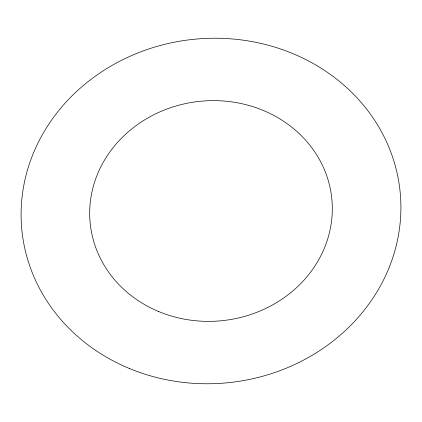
<?xml version="1.0" encoding="UTF-8"?>
<svg xmlns="http://www.w3.org/2000/svg" width="422" height="422" viewBox="0 0 422 422"><rect width="100%" height="100%" fill="white"/><g stroke="black" fill="none" stroke-linecap="round" stroke-linejoin="round"><path stroke-width="0.63" d="M158.767 311.568A121.436 110.237 -6.1 0 0 331.94 200.097A121.436 110.237 -6.1 0 0 142.293 121.336A121.436 110.237 -6.1 0 0 158.767 311.568M129.232 368.427A190.095 172.561 -6.1 0 0 400.32 193.935A190.095 172.561 -6.1 0 0 103.448 70.643A190.095 172.561 -6.1 0 0 129.232 368.427"/></g></svg>
